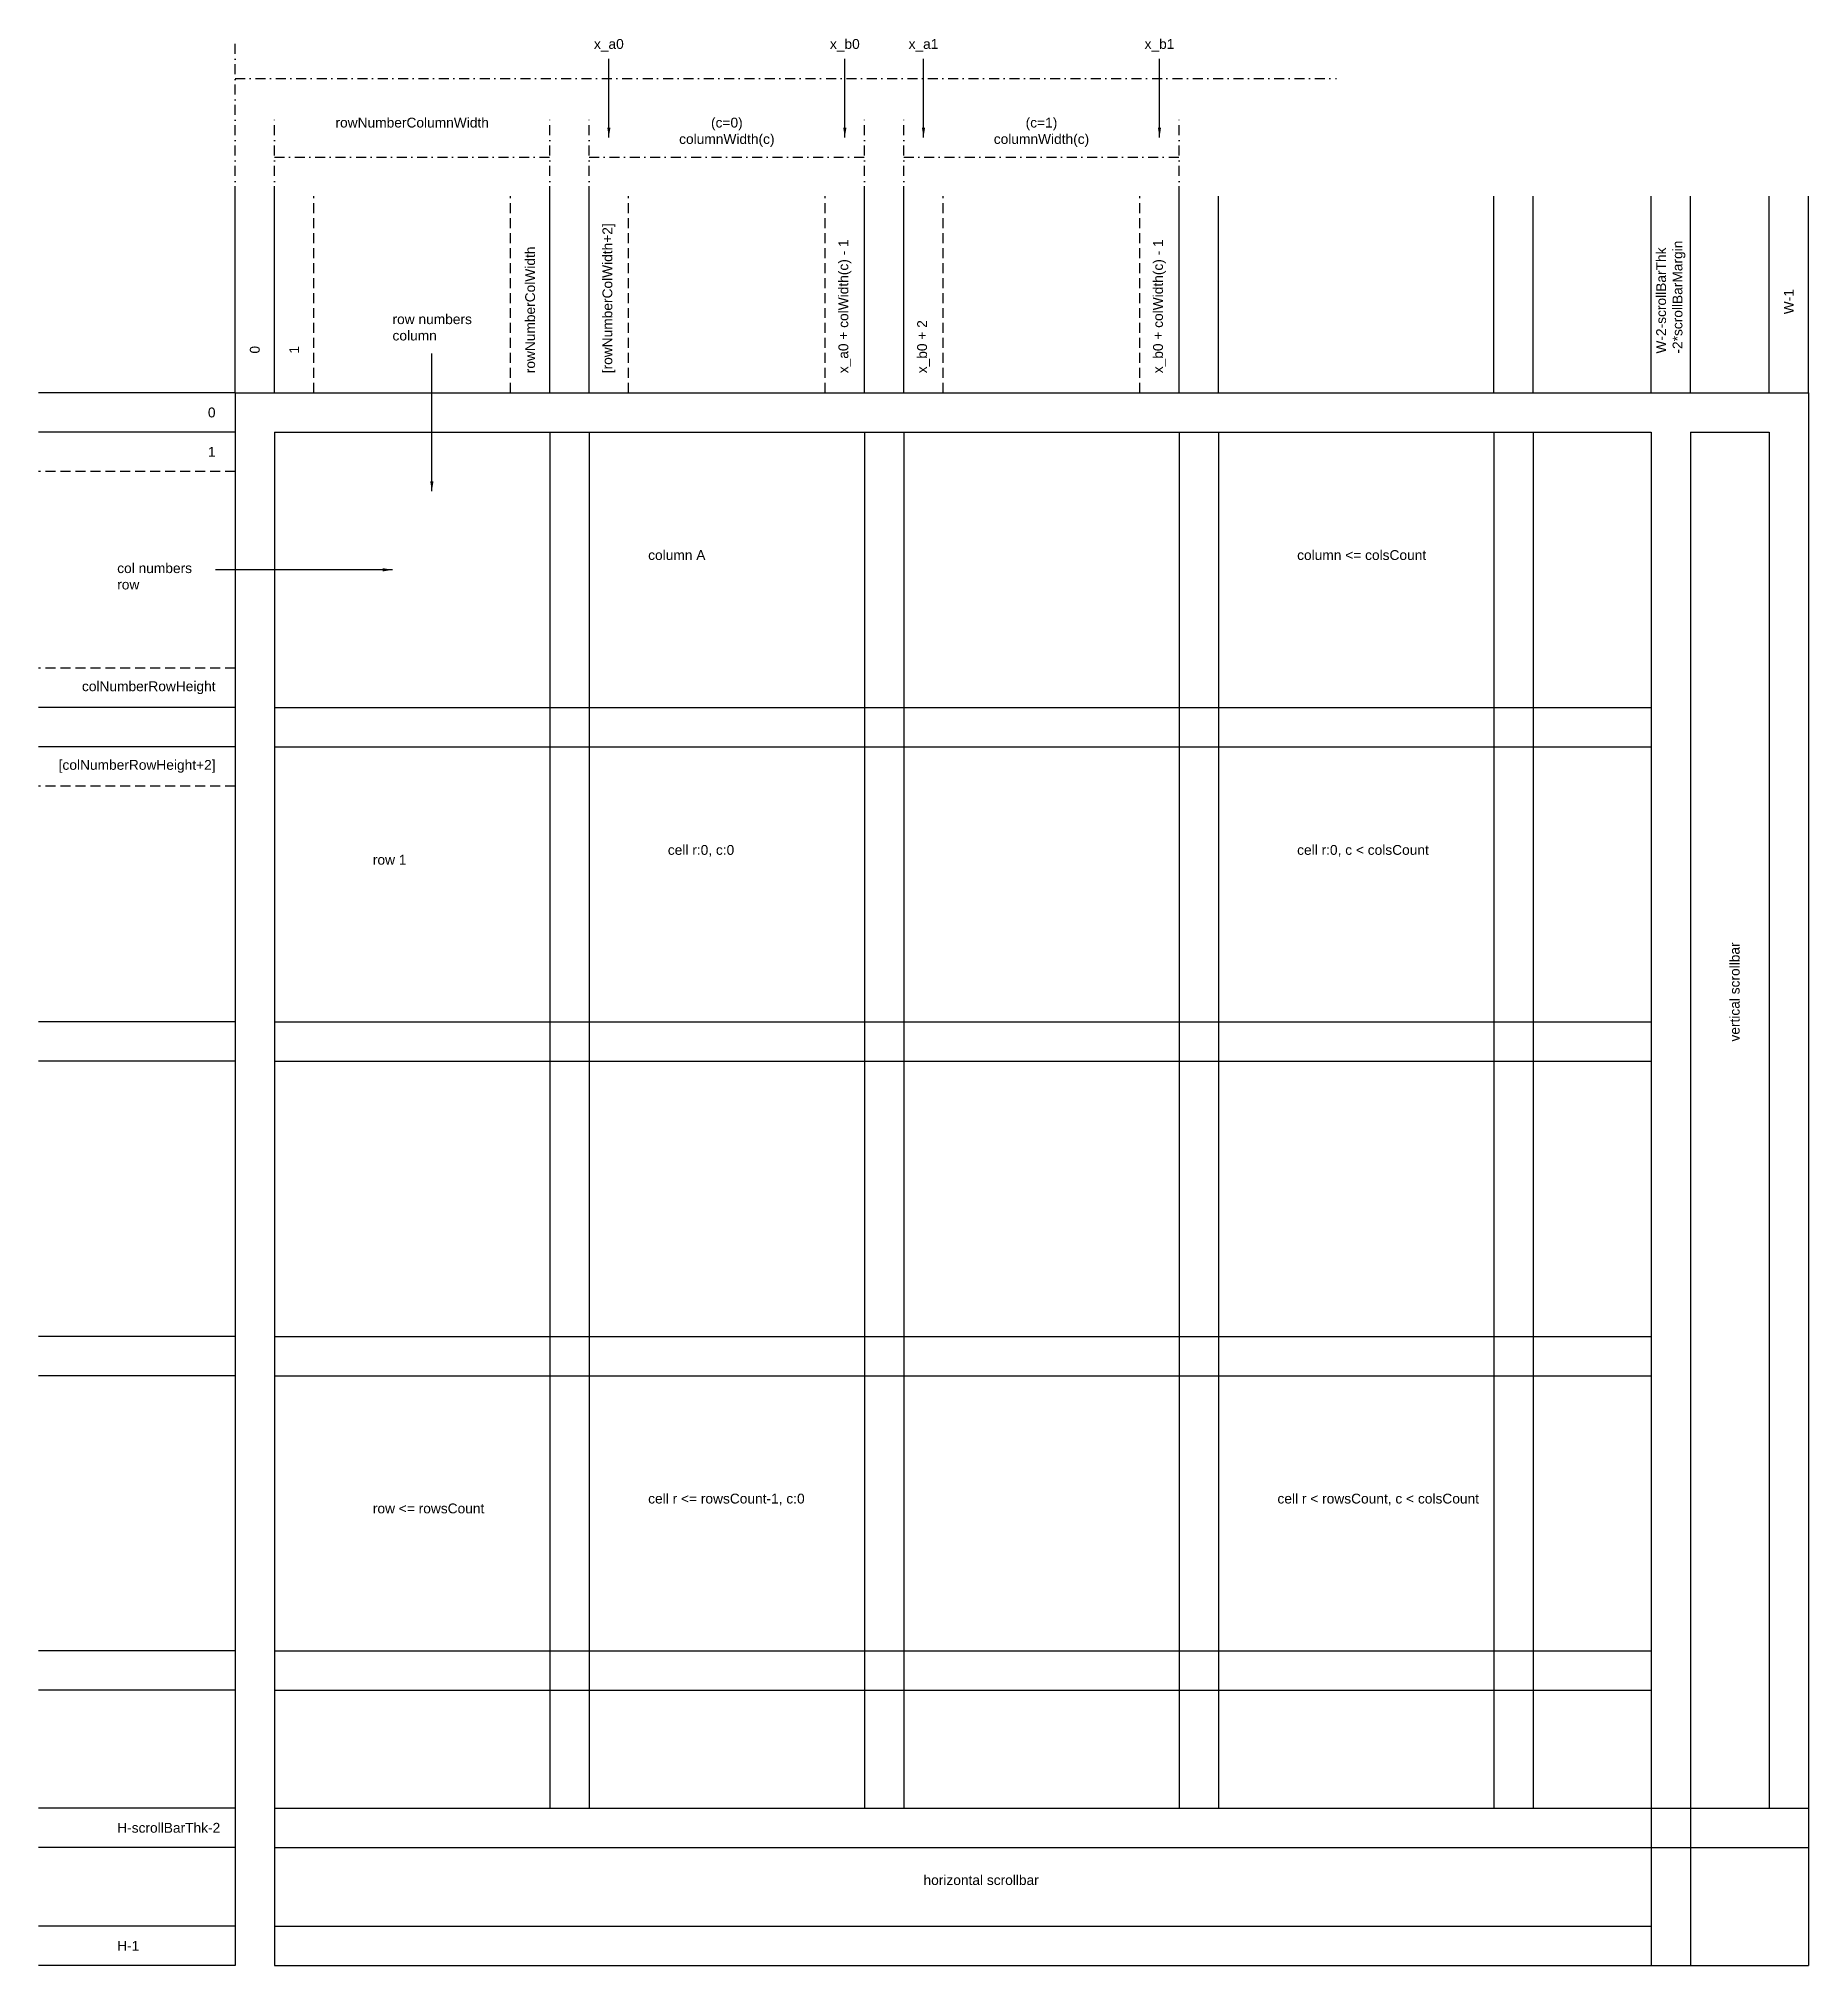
# Model space of a CAD drawing. Header units: millimetres. Extents: x -20 to 430, y -180 to 310.
import ezdxf

# ---------------------------------------------------------------- set-up
doc = ezdxf.new("R2010")
doc.units = ezdxf.units.MM
doc.linetypes.add('DASHDOT', pattern=[25.4, 12.7, -6.35, 0, -6.35])
doc.linetypes.add('DASHED', pattern=[19.05, 12.7, -6.35])
doc.styles.get("Standard").update_dxf_attribs({"font": 'arial.ttf'})
doc.dimstyles.new('ISO-25', dxfattribs={"dimtxt": 2.5, "dimasz": 2.5, "dimexe": 1.25, "dimexo": 0.625, "dimtad": 1, "dimtxsty": 'Standard', "dimcen": -2.5, "dimadec": 0, "dimazin": 0, "dimtfac": 1, "dimtmove": 0, "dimatfit": 3, "dimfxl": 1, "dimarcsym": 0})

msp = doc.modelspace()

# ---------------------------------------------------------------- linework, layer by layer
at = {"color": 2, "linetype": 'DASHDOT', "ltscale": 0.2}
for p, q in [((30, 270), (30, 310)), ((30, 300), (310, 300)), ((40, 270), (40, 290)), ((110, 270), (110, 290)), ((120, 270), (120, 290)), ((190, 270), (190, 290)), ((200, 270), (200, 290)), ((270, 270), (270, 290)), ((40, 280), (110, 280)), ((120, 280), (190, 280)), ((200, 280), (270, 280))]:
    msp.add_line(p, q, dxfattribs=at)
at = {"color": 2}
for p, q in [((30, 220), (30, 270)), ((40, 220), (40, 270)), ((110, 220), (110, 270)), ((120, 220), (120, 270)), ((190, 220), (190, 270)), ((200, 220), (200, 270)), ((270, 220), (270, 270)), ((280, 220), (280, 270)), ((350, 220), (350, 270)), ((360, 220), (360, 270)), ((390, 220), (390, 270)), ((400, 220), (400, 270)), ((420, 220), (420, 270)), ((430, 220), (430, 270))]:
    msp.add_line(p, q, dxfattribs=at)
at = {"color": 2, "linetype": 'DASHED', "ltscale": 0.2}
for p, q in [((50, 220), (50, 270)), ((100, 220), (100, 270)), ((130, 220), (130, 270)), ((180, 220), (180, 270)), ((210, 220), (210, 270)), ((260, 220), (260, 270))]:
    msp.add_line(p, q, dxfattribs=at)
at = {"color": 3}
for p, q in [((30, 220), (-20, 220)), ((30, 210), (-20, 210)), ((30, 140), (-20, 140)), ((30, 130), (-20, 130)), ((30, 60), (-20, 60)), ((30, 50), (-20, 50)), ((30, -20), (-20, -20)), ((30, -30), (-20, -30)), ((30, -100), (-20, -100)), ((30, -110), (-20, -110)), ((30, -140), (-20, -140)), ((30, -150), (-20, -150)), ((30, -170), (-20, -170)), ((30, -180), (-20, -180))]:
    msp.add_line(p, q, dxfattribs=at)
for p, q in [((30, 220), (430, 220)), ((30, 220), (30, -180)), ((430, 220), (430, -180)), ((40, 210), (40, -180)), ((40, 210), (390, 210)), ((110, 210), (110, -140)), ((120, 210), (120, -140)), ((190, 210), (190, -140)), ((200, 210), (200, -140)), ((270, 210), (270, -140)), ((280, 210), (280, -140)), ((350, 210), (350, -140)), ((360, 210), (360, -140)), ((390, 210), (390, -180)), ((400, 210), (400, -180)), ((400, 210), (420, 210)), ((420, 210), (420, -140)), ((40, 140), (390, 140)), ((40, 130), (390, 130)), ((40, 60), (390, 60)), ((40, 50), (390, 50)), ((40, -20), (390, -20)), ((40, -30), (390, -30)), ((40, -100), (390, -100)), ((40, -110), (390, -110)), ((40, -140), (430, -140)), ((40, -150), (430, -150)), ((40, -170), (390, -170)), ((40, -180), (430, -180))]:
    msp.add_line(p, q)
at = {"color": 3, "linetype": 'DASHED', "ltscale": 0.2}
for p, q in [((30, 200), (-20, 200)), ((30, 150), (-20, 150)), ((30, 120), (-20, 120))]:
    msp.add_line(p, q, dxfattribs=at)

# ---------------------------------------------------------------- texts
at = {"color": 2, "char_height": 2.5, "width": 50}
for s, insert, attachment_point in [('{x_a0}', (125, 310), 2), ('{x_b0}', (185, 310), 2), ('{x_a1}', (205, 310), 2), ('{x_b1}', (265, 310), 2), ('{rowNumberColumnWidth}', (75, 290), 2), ('{(c=0)\\PcolumnWidth(c)}', (155, 290), 2), ('{(c=1)\\PcolumnWidth(c)}', (235, 290), 2), ('{row numbers\\Pcolumn}', (70, 240), 1)]:
    msp.add_mtext(s, dxfattribs=dict(at, insert=insert, attachment_point=attachment_point))
at = {"color": 2, "char_height": 2.5, "attachment_point": 4, "rotation": 90}
for s, insert, width in [('{\\pxt1;[rowNumberColWidth+2]}', (125, 225), 65), ('{\\pxt1;rowNumberColWidth}', (105, 225), 65), ('{\\pxt1;x_a0 + colWidth(c) - 1}', (185, 225), 65), ('{\\pxt1;x_b0 + colWidth(c) - 1}', (265, 225), 65), ('{\\pxt1;W-2-scrollBarThk\\P-2*scrollBarMargin}', (395, 230), 65), ('{\\pxt1;W-1}', (425, 240), 65), ('{\\pxt1;x_b0 + 2}', (205, 225), 65), ('{\\pxt1;0}', (35, 230), 50), ('{\\pxt1;1}', (45, 230), 50)]:
    msp.add_mtext(s, dxfattribs=dict(at, insert=insert, width=width))
at = {"color": 3, "char_height": 2.5, "width": 50}
for s, insert, attachment_point in [('{0}', (25, 215), 6), ('{1}', (25, 205), 6), ('{col numbers\\Prow}', (0, 176.67), 1), ('{colNumberRowHeight}', (25, 145), 6), ('{[colNumberRowHeight+2]}', (25, 125), 6), ('{H-scrollBarThk-2}', (0, -145), 4), ('{H-1}', (0, -175), 4)]:
    msp.add_mtext(s, dxfattribs=dict(at, insert=insert, attachment_point=attachment_point))
at = {"char_height": 2.5, "attachment_point": 1}
for s, insert, width in [('{column A}', (135, 180), 45), ('{column <= colsCount}', (300, 180), 45), ('{cell r:0, c:0}', (140, 105), 45), ('{cell r:0, c < colsCount}', (300, 105), 45), ('{row 1}', (65, 102.5), 45), ('{row <= rowsCount}', (65, -62.5), 45), ('{cell r <= rowsCount-1, c:0}', (135, -60), 55), ('{cell r < rowsCount, c < colsCount}', (295, -60), 55), ('{horizontal scrollbar}', (205, -157.03), 45)]:
    msp.add_mtext(s, dxfattribs=dict(at, insert=insert, width=width))
at = {"insert": (410, 55), "char_height": 2.5, "width": 45, "attachment_point": 1, "rotation": 90}
msp.add_mtext('{vertical scrollbar}', dxfattribs=at)

# ---------------------------------------------------------------- leaders
at = {"color": 2}
for points in [[(125, 285), (125, 305)], [(185, 285), (185, 305)], [(205, 285), (205, 305)], [(265, 285), (265, 305)], [(80, 195), (80, 230)]]:
    msp.add_leader(points, dimstyle='ISO-25', dxfattribs=at)
at = {"color": 3}
msp.add_leader([(70, 175), (25, 175)], dimstyle='ISO-25', dxfattribs=at)

doc.saveas('drawing.dxf')
